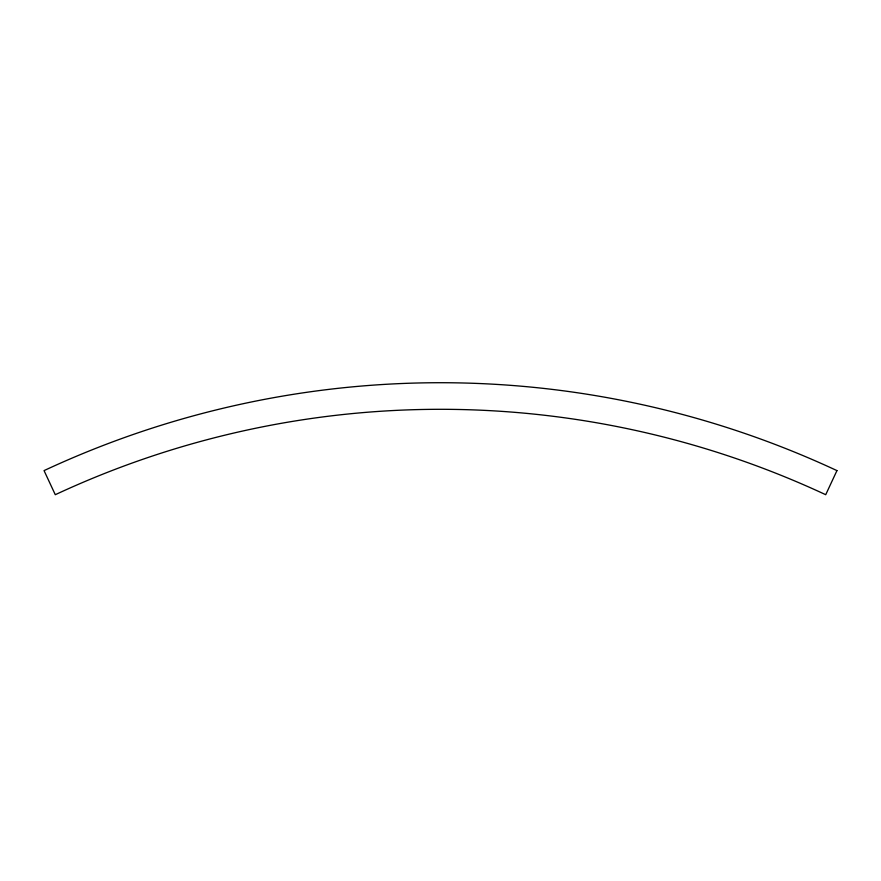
<?xml version="1.0" encoding="UTF-8"?>
<svg xmlns="http://www.w3.org/2000/svg" width="881" height="881" viewBox="0 0 881 881"><rect width="100%" height="100%" fill="white"/><g stroke="black" fill="none" stroke-linecap="round" stroke-linejoin="round"><path stroke-width="1.32" d="M836.95 470.608L825.717 494.704A911.494 911.494 0 0 0 55.283 494.704L44.05 470.608A938.078 938.078 0 0 1 836.95 470.608"/></g></svg>
